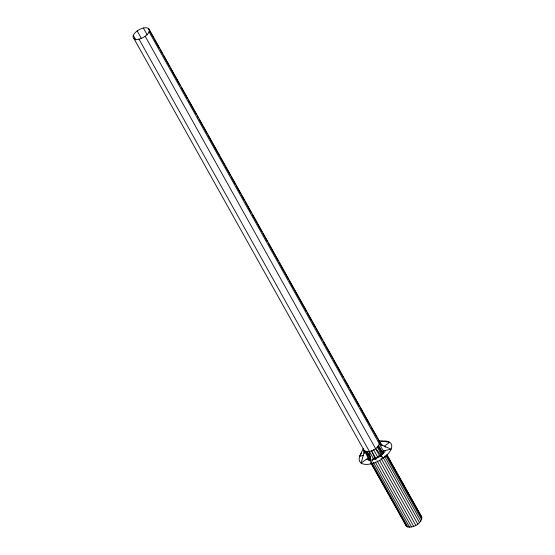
<?xml version="1.0" encoding="UTF-8"?>
<svg xmlns="http://www.w3.org/2000/svg" width="555" height="555" viewBox="0 0 555 555"><rect width="100%" height="100%" fill="white"/><g stroke="black" fill="none" stroke-linecap="round" stroke-linejoin="round"><path stroke-width="0.83" d="M375.333 457.611L375.249 459.006L372.551 459.838L370.046 460.178L366.286 459.346M363.407 449.009L363.664 450.174C369.033 454.323 379.946 448.183 379.488 441.482L371.08 427.003M371.267 463.772L406.676 526.598C412.58 528.658 422.022 523.747 421.738 517.08L387.092 455.093M134.074 38.808L364.462 451.042L361.138 463.092L359.571 461.344L359.085 459.006L359.702 456.238L363.345 448.412M369.387 451.395L373.175 458.277L370.941 463.855L369.387 451.395L138.993 39.162A9.026 4.419 -29.2 0 1 135.469 32.37A9.026 4.419 -29.2 0 1 149.094 29.248L381.174 444.506M385.468 450.438L384.379 452.36L381.042 455.683M364.462 451.042L368.277 457.896L361.138 463.092A18.051 8.831 -29.2 0 0 387.952 454.004A18.051 8.831 -29.2 0 0 380.702 441.371M380.494 456.148L375.249 459.006L373.175 458.277M370.379 459.491L368.978 460.095L368.277 457.896M363.747 455.329L359.702 456.238A18.051 8.831 -29.2 0 1 361.402 453.227M379.447 444.028L383.269 450.931L391.129 449.162L379.447 444.028L149.052 31.795M382.804 445.658L379.745 442.647L381.278 445.394M385.552 447.17L384.546 446.053L389.686 442.307L378.69 440.614L380.619 444.055M421.738 517.08L387.196 455.808M375.589 448.489L383.359 458.083L379.384 455.391L145.202 36.255M148.303 28.381L153.797 38.219M154.644 39.731L159.292 48.049M160.138 49.561L162.67 54.099M163.517 55.611L169.858 66.961M170.704 68.473L180.43 85.865M181.27 87.385L187.611 98.728M188.457 100.24L196.491 114.614M197.337 116.127L198.184 117.639M199.03 119.152L207.057 133.519M207.903 135.031L219.738 156.212M220.585 157.724L224.817 165.293M225.663 166.805L230.311 175.123M231.157 176.636L235.382 184.198M236.229 185.71L240.877 194.035M241.723 195.547L244.262 200.084M245.109 201.597L251.45 212.94M252.289 214.452L262.015 231.851M262.862 233.364L267.51 241.682M268.356 243.201L278.076 260.593M278.922 262.106L288.649 279.505M289.495 281.017L306.402 311.272M307.248 312.784L311.896 321.109M312.743 322.622L315.282 327.159M316.121 328.671L316.967 330.183M317.814 331.696L322.469 340.014M323.308 341.526L325.847 346.07M326.694 347.583L333.035 358.925M333.881 360.438L343.6 377.837M344.447 379.349L349.095 387.667M349.941 389.18L359.668 406.579M360.514 408.091L370.234 425.491M386.537 454.809L421.98 518.252M385.801 455.461L421.668 519.633M378.607 445.526L383.255 453.844M384.518 456.113L420.822 521.138M143.377 28.027L147.179 34.833M377.296 447.052L381.514 454.614M383.2 457.639L419.497 522.664M381.077 458.409L417.783 524.1M373.612 449.751L377.83 457.306M379.523 460.331L415.806 525.349M137.175 30.934L141.4 38.496M376.172 459.124L371.496 450.736L375.249 459.006L379.384 455.391L383.533 453.331L383.269 450.931M377.018 460.629L413.683 526.334M375.284 462.051L411.574 526.979M367.424 451.673L370.379 456.966M373.328 462.253L409.618 527.25M133.318 35.395L135.857 39.939M365.745 451.548L368.277 456.085M369.54 458.354L370.386 459.866M372.072 462.884L407.946 527.118M371.233 463.175L406.676 526.598M364.302 450.951L363.532 449.578L364.33 453.525M363.664 450.174L364.51 451.687M368.735 459.242L369.575 460.747M405.649 524.558L405.892 525.724M149.094 29.248A9.026 4.419 -29.2 0 1 138.993 39.162M370.407 458.479L368.978 460.095L366.564 451.61L370.407 458.479M383.533 453.331L381.757 453.199L377.934 446.303L383.533 453.331"/></g></svg>
